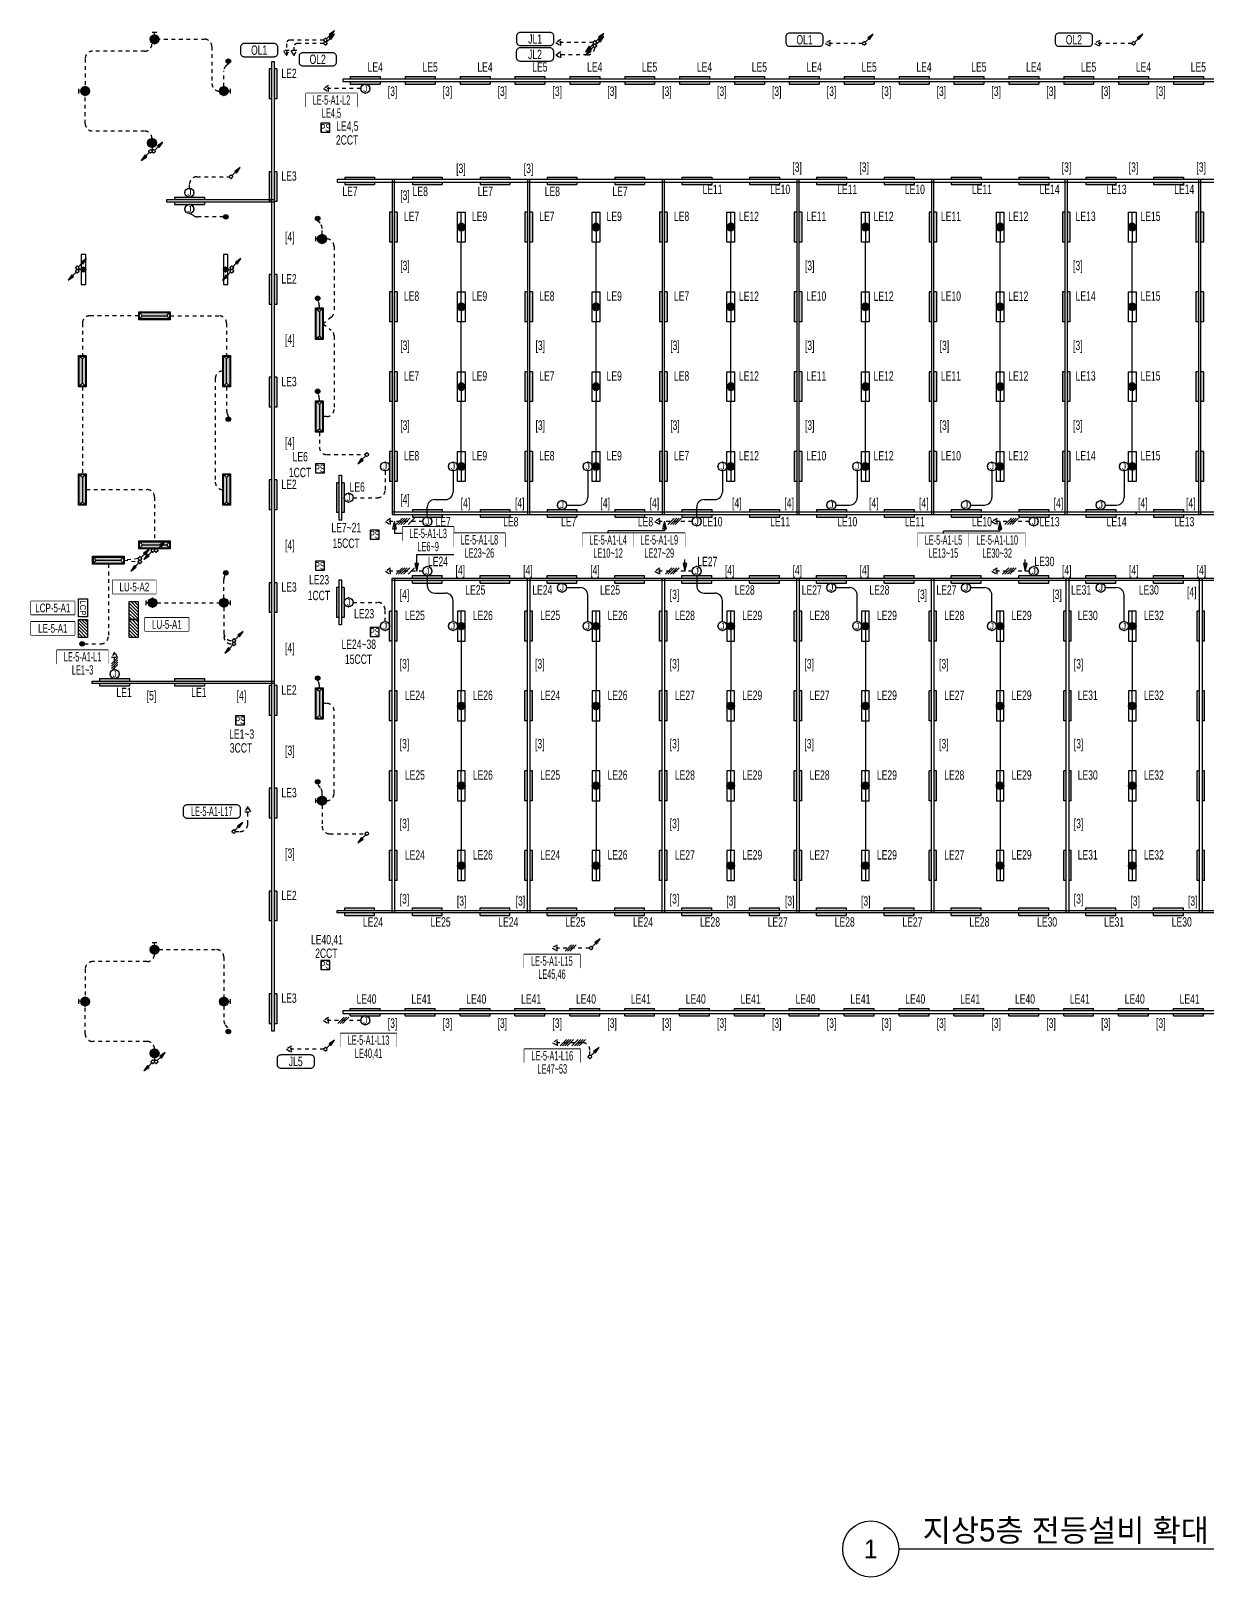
# Model space of a CAD drawing. Header units: millimetres. Extents: x 86947 to 500447, y -530175 to 1059536.
# Drawn here: x 265245 to 312358, y 539025 to 601013 of the extents above; entities that cross this region are included whole.
import ezdxf
from ezdxf.enums import TextEntityAlignment as Align

# ---------------------------------------------------------------- set-up
doc = ezdxf.new("R2010")
doc.units = ezdxf.units.MM
doc.header["$LTSCALE"] = 150
doc.set_wipeout_variables(frame=1)
doc.linetypes.add('D1', pattern=[3, 1, -1, 1])
for name, color, linetype in [('------01 Distribution Panel', 3, 'Continuous'), ('------01 Distribution Panel_UPS_Emgency', 232, 'Continuous'), ('------02 Etc Panel', 3, 'Continuous'), ('------03 Lighting Fixture', 3, 'Continuous'), ('------04 Lighting Switch', 2, 'Continuous'), ('------04 Number of Strands (가닥수)', 1, 'Continuous'), ('-----20 General Symbol', 3, 'Continuous'), ('-----21 Embeded Wire in Ceiling or Wall', 4, 'Continuous'), ('-----23 Concealed or Exposed Wire', 4, 'D1'), ('-----28 Race Way', 1, 'Continuous'), ('-----29 Indicator', 1, 'Continuous'), ('-----41 Drawing Title', 2, 'Continuous')]:
    doc.layers.add(name, color=color, linetype=linetype)
doc.styles.add('ELEC', font='Dotum.ttf')

# ---------------------------------------------------------------- blocks, each defined once
blk = doc.blocks.new('O01')
blk.add_hatch(color=256).paths.add_polyline_path([(-149, -218), (-218, -149), (-368, -368)])
blk.add_line((-46, -46), (-184, -184))
blk.add_lwpolyline([(-368, -368), (-149, -218), (-218, -149), (-368, -368)])
blk.add_circle((0, 0), 65)
for p in [(-65, 0), (-65, 0), (0, 65), (0, 65), (65, 0), (65, 0), (0, -65), (0, -65)]:
    blk.add_point(p)
blk = doc.blocks.new('O04')
blk.add_circle((0, 0), 150)
for p in [(-150, 0), (0, 150), (150, 0), (0, -150)]:
    blk.add_point(p)
at = {"style": 'ELEC'}
blk.add_text('J', height=214, dxfattribs=at).set_placement((0, 0), align=Align.MIDDLE)
blk = doc.blocks.new('O07')
blk.add_lwpolyline([(0, -100), (173, 0), (0, 100)], close=True)
blk = doc.blocks.new('*U45')
at = {"color": 0}
for p, q in [((-186, -106), (26, 106)), ((-106, -106), (106, 106)), ((-26, -106), (186, 106))]:
    blk.add_line(p, q, dxfattribs=at)
blk = doc.blocks.new('*U46')
at = {"color": 0}
for p, q in [((-426, -106), (-214, 106)), ((-346, -106), (-134, 106)), ((-266, -106), (-54, 106)), ((-186, -106), (26, 106)), ((-26, -106), (186, 106)), ((54, -106), (266, 106)), ((134, -106), (346, 106)), ((214, -106), (426, 106))]:
    blk.add_line(p, q, dxfattribs=at)
blk = doc.blocks.new('E17')
h = blk.add_hatch(color=256)
h.paths.add_polyline_path([(600, 100), (-600, 100), (-600, 0), (600, 0)])
h.paths.add_polyline_path([(600, -100), (-600, -100), (-600, -200), (600, -200)])
for p, q in [((-600, 100), (600, 100)), ((-600, 100), (-600, 0)), ((600, 100), (600, 0)), ((600, 100), (600, 0)), ((-600, -100), (-600, -200)), ((-600, -200), (600, -200)), ((600, -100), (600, -200))]:
    blk.add_line(p, q)
blk = doc.blocks.new('*U13')
h = blk.add_hatch(color=256)
edge = h.paths.add_edge_path()
edge.add_arc((0, -75), 75, 0, 360)
blk.add_circle((0, -75), 75)
blk = doc.blocks.new('*U16')
blk.add_lwpolyline([(150, 0), (-150, 0), (-150, -300), (150, -300)], close=True)
at = {"style": 'ELEC', "width": 0.6}
blk.add_text('PS', height=250, dxfattribs=at).set_placement((0, -150), align=Align.MIDDLE)
blk = doc.blocks.new('벽부 비상등')
h = blk.add_hatch(color=0)
h.dxf.hatch_style = 1
h.paths.add_polyline_path([(0, 488), (-128, 600), (-128, -600), (0, -488)])
h = blk.add_hatch(color=0)
h.dxf.hatch_style = 1
h.paths.add_polyline_path([(128, 600), (0, 488), (0, -488), (128, -600)])
at = {"color": 1}
for p, q in [((-128, 600), (0, 488)), ((0, 488), (128, 600)), ((0, -488), (0, 488)), ((-128, -600), (0, -488)), ((0, -488), (128, -600))]:
    blk.add_line(p, q, dxfattribs=at)
blk.add_lwpolyline([(158, -630), (158, 630), (-158, 630), (-158, -630)], close=True)
blk.add_lwpolyline([(128, -600), (128, 600), (-128, 600), (-128, -600)], close=True, dxfattribs=at)
blk = doc.blocks.new('D06')
for p, q in [((-75, 0), (0, 0)), ((0, -75), (0, 75))]:
    blk.add_line(p, q)
at = {"linetype": 'Continuous'}
blk.add_circle((-225, 0), 150, dxfattribs=at)
for p in [(-375, 0), (-225, 150), (-75, 0), (-225, -150)]:
    blk.add_point(p)
blk = doc.blocks.new('E06')
blk.add_hatch(color=256).paths.add_polyline_path([(-75, 0, 1), (-375, 0, 1)])
blk.add_blockref('D06', (0, 0))
blk = doc.blocks.new('*U48')
at = {"color": 0}
for p, q in [((-226, -106), (-14, 106)), ((-146, -106), (66, 106)), ((-66, -106), (146, 106)), ((14, -106), (226, 106))]:
    blk.add_line(p, q, dxfattribs=at)
blk = doc.blocks.new('D12')
at = {"linetype": 'Continuous'}
blk.add_lwpolyline([(600, -90), (600, 90), (-600, 90), (-600, -90)], close=True, dxfattribs=at)
blk.add_circle((0, 0), 90, dxfattribs=at)
for p in [(-90, 0), (0, 90), (90, 0), (0, -90)]:
    blk.add_point(p)
blk = doc.blocks.new('E13')
at = {"layer": '------03 Lighting Fixture'}
blk.add_hatch(color=256, dxfattribs=at).paths.add_polyline_path([(-90, 180, 1), (90, 180, 1)])
for p, q in [((90, 0), (-90, 0)), ((0, 90), (0, 0))]:
    blk.add_line(p, q, dxfattribs=at)
blk.add_blockref('D12', (0, 180), dxfattribs=at)
blk = doc.blocks.new('A02')
h = blk.add_hatch()
h.set_pattern_fill('ANSI31', color=256, scale=25, style=0)
h.set_pattern_definition([(45, (-2000, -19200), (-56.1266, 56.1266), [])])
h.paths.add_polyline_path([(-300, 300), (-300, 0), (300, 0), (300, 300)])
blk.add_lwpolyline([(300, 0), (-300, 0), (-300, 300), (300, 300)], close=True)
blk = doc.blocks.new('A07')
blk.add_lwpolyline([(-300, 0), (-300, 300), (300, 300), (300, 0)], close=True)
at = {"style": 'ELEC'}
blk.add_text('LCP', height=200, dxfattribs=at).set_placement((0, 150), align=Align.MIDDLE)
blk = doc.blocks.new('D14')
at = {"linetype": 'Continuous'}
for p, q in [((-150, 0), (-600, 0)), ((150, 0), (600, 0))]:
    blk.add_line(p, q, dxfattribs=at)
blk.add_lwpolyline([(600, 150), (-600, 150), (-600, -150), (600, -150)], close=True, dxfattribs=at)
blk.add_circle((0, 0), 150, dxfattribs=at)
for p in [(-150, 0), (0, 150), (150, 0), (0, -150)]:
    blk.add_point(p)
blk = doc.blocks.new('E14')
blk.add_hatch(color=256).paths.add_polyline_path([(-150, 0, 1), (150, 0, 1)])
blk.add_blockref('D14', (0, 0))
blk = doc.blocks.new('*U47')
at = {"color": 0}
for p, q in [((-306, -106), (-94, 106)), ((-226, -106), (-14, 106)), ((-146, -106), (66, 106)), ((-66, -106), (146, 106)), ((94, -106), (306, 106))]:
    blk.add_line(p, q, dxfattribs=at)

msp = doc.modelspace()

# ---------------------------------------------------------------- linework, layer by layer
at = {"layer": '------01 Distribution Panel', "color": 1, "elevation": 0}
for points in [[(276267, 597981), (278322, 597981), (278322, 598506), (276267, 598506)], [(280143, 580603), (282198, 580603), (282198, 581128), (280143, 581128)], [(287356, 580346), (289410, 580346), (289410, 580871), (287356, 580871)], [(300801, 580341), (302856, 580341), (302856, 580866), (300801, 580866)], [(268516, 578456), (270271, 578456), (270271, 578981), (268516, 578981)], [(269818, 576955), (271573, 576955), (271573, 577480), (269818, 577480)], [(266290, 575657), (268345, 575657), (268345, 576182), (266290, 576182)], [(285004, 563459), (287259, 563459), (287259, 563984), (285004, 563984)], [(277653, 560289), (279908, 560289), (279908, 560814), (277653, 560814)], [(285022, 559663), (287277, 559663), (287277, 560188), (285022, 560188)]]:
    msp.add_lwpolyline(points, close=True, dxfattribs=at)
at = {"layer": '------01 Distribution Panel', "color": 1}
msp.add_lwpolyline([(265245, 576797), (267000, 576797), (267000, 577322), (265245, 577322)], close=True, dxfattribs=at)
at = {"layer": '-----21 Embeded Wire in Ceiling or Wall'}
for p, q in [((282500, 590550), (282500, 592550)), ((287900, 590550), (287900, 592550)), ((293300, 590550), (293300, 592550)), ((298700, 590550), (298700, 592550)), ((304100, 590550), (304100, 592550)), ((309400, 590550), (309400, 592550)), ((282500, 587350), (282500, 589350)), ((287900, 587350), (287900, 589350)), ((293300, 587350), (293300, 589350)), ((298700, 587350), (298700, 589350)), ((304100, 587350), (304100, 589350)), ((309400, 587350), (309400, 589350)), ((282500, 584150), (282500, 586150)), ((287900, 584150), (287900, 586150)), ((293300, 584150), (293300, 586150)), ((298700, 584150), (298700, 586150)), ((304100, 584150), (304100, 586150)), ((309400, 584150), (309400, 586150)), ((282170, 583370), (282170, 582525)), ((287570, 583370), (287570, 582305)), ((292970, 583370), (292970, 582525)), ((298370, 583370), (298370, 582305)), ((303770, 583370), (303770, 582305)), ((309070, 583370), (309070, 582305)), ((281437, 582225), (281870, 582225)), ((292237, 582225), (292670, 582225)), ((281137, 581525), (281137, 581925)), ((286717, 582005), (287270, 582005)), ((291937, 581525), (291937, 581925)), ((297517, 582005), (298070, 582005)), ((302917, 582005), (303470, 582005)), ((308317, 582005), (308770, 582005)), ((281137, 579175), (281137, 578775)), ((291937, 579175), (291937, 578775)), ((281437, 578475), (281870, 578475)), ((286717, 578695), (287270, 578695)), ((287570, 577330), (287570, 578395)), ((292237, 578475), (292670, 578475)), ((297517, 578695), (298070, 578695)), ((298370, 577330), (298370, 578395)), ((302917, 578695), (303470, 578695)), ((303770, 577330), (303770, 578395)), ((308317, 578695), (308770, 578695)), ((309070, 577330), (309070, 578395)), ((282170, 577330), (282170, 578175)), ((292970, 577330), (292970, 578175)), ((282500, 576550), (282500, 574550)), ((287900, 576550), (287900, 574550)), ((293300, 576550), (293300, 574550)), ((298700, 576550), (298700, 574550)), ((304100, 576550), (304100, 574550)), ((309400, 576550), (309400, 574550)), ((282500, 573350), (282500, 571350)), ((287900, 573350), (287900, 571350)), ((293300, 573350), (293300, 571350)), ((298700, 573350), (298700, 571350)), ((304100, 573350), (304100, 571350)), ((309400, 573350), (309400, 571350)), ((282500, 570150), (282500, 568150)), ((287900, 570150), (287900, 568150)), ((293300, 570150), (293300, 568150)), ((298700, 570150), (298700, 568150)), ((304100, 570150), (304100, 568150)), ((309400, 570150), (309400, 568150))]:
    msp.add_line(p, q, dxfattribs=at)
for centre, start, end in [((281437, 581925), 90, 180), ((281870, 582525), 270, 0), ((287270, 582305), 270, 0), ((292237, 581925), 90, 180), ((292670, 582525), 270, 0), ((298070, 582305), 270, 0), ((303470, 582305), 270, 0), ((308770, 582305), 270, 0), ((281437, 578775), 180, 270), ((281870, 578175), 0, 90), ((287270, 578395), 0, 90), ((292237, 578775), 180, 270), ((292670, 578175), 0, 90), ((298070, 578395), 0, 90), ((303470, 578395), 0, 90), ((308770, 578395), 0, 90)]:
    msp.add_arc(centre, 300, start, end, dxfattribs=at)
at = {"layer": '-----23 Concealed or Exposed Wire'}
for p, q in [((275485, 600495), (275485, 600015)), ((276985, 600645), (275635, 600645)), ((275785, 600365), (275785, 600015)), ((276985, 600515), (275935, 600515)), ((287550, 600050), (286285, 600050)), ((298585, 600515), (297085, 600515)), ((309385, 600515), (307885, 600515)), ((276808, 584920), (276808, 584920)), ((276808, 584920), (276808, 584328)), ((277108, 584028), (278650, 584028)), ((279445, 583370), (279445, 582600)), ((278160, 582300), (279145, 582300)), ((291757, 581345), (290257, 581345)), ((305270, 581345), (303770, 581345)), ((269550, 579857), (268980, 579792)), ((268980, 579792), (269550, 579727)), ((280957, 579355), (279457, 579355)), ((291757, 579355), (290257, 579355)), ((305270, 579355), (303770, 579355)), ((278160, 578100), (279145, 578100)), ((279445, 577330), (279445, 577800)), ((276920, 569970), (276920, 569970)), ((276920, 569970), (276920, 569128)), ((277220, 568828), (278650, 568828))]:
    msp.add_line(p, q, dxfattribs=at)
at = {"layer": '-----23 Concealed or Exposed Wire', "elevation": 0}
for points in [[(270280, 600680), (272200, 600680, -0.414214), (272500, 600380), (272500, 598900, 0.414214), (272800, 598600)], [(270100, 600500, -0.414214), (269800, 600200), (267720, 600200, 0.414214), (267420, 599900), (267420, 598780)], [(272980, 598780), (272980, 599409, -0.203951), (273072, 599625), (273160, 599710)], [(270100, 596700, 0.414214), (269800, 597000), (267720, 597000, -0.414214), (267420, 597300), (267420, 598420)], [(271600, 594710), (271600, 594865, -0.414214), (271900, 595165), (273202, 595165)], [(272970, 593560), (271926, 593560, -0.118785), (271790, 593593), (271600, 593690)], [(276920, 592855), (276920, 593093, 0.195368), (276835, 593302), (276740, 593400)], [(277100, 592675, -0.414214), (277400, 592375), (277400, 589768, -0.227423), (277288, 589534), (276965, 589275), (277288, 589016, -0.227423), (277400, 588782), (277400, 585850, -0.414214), (277100, 585550), (276965, 585550)], [(276808, 589905), (276808, 590008, 0.146377), (276758, 590172), (276740, 590200)], [(269570, 589592), (267607, 589592, 0.414214), (267307, 589292), (267307, 588005)], [(270830, 589592), (272792, 589592, -0.414214), (273092, 589292), (273092, 588005)], [(272935, 587375, 0.414214), (272635, 587075), (272635, 582925, 0.414214), (272935, 582625)], [(273092, 586745), (273092, 585778, 0.087527), (273111, 585676), (273160, 585540)], [(276808, 586180), (276808, 586284, 0.156652), (276751, 586459), (276740, 586475)], [(267465, 582625), (269900, 582625, -0.414214), (270200, 582325), (270200, 580565)], [(272980, 578265), (272980, 579021, -0.087415), (272995, 579106), (273060, 579285)], [(272980, 577905), (272980, 576740, 0.414214), (273280, 576440), (273320, 576440)], [(272980, 577905), (272980, 576870, 0.414214), (273280, 576570), (273320, 576570)], [(276808, 574680), (276808, 574782, 0.144104), (276760, 574945), (276740, 574975)], [(277100, 570150, 0.414214), (277400, 570450), (277400, 573750, 0.414214), (277100, 574050), (276965, 574050)], [(276920, 570330), (276920, 570481, 0.167033), (276857, 570665), (276740, 570815)], [(273439, 568915), (273639, 568915, 0.414214), (273939, 569215), (273939, 569915)], [(270380, 564180), (272680, 564180, -0.414214), (272980, 563880), (272980, 562280)], [(270200, 564000, -0.414214), (269900, 563700), (267720, 563700, 0.414214), (267420, 563400), (267420, 562280)], [(270200, 560200, 0.414214), (269900, 560500), (267720, 560500, -0.414214), (267420, 560800), (267420, 561920)], [(272980, 561920), (272980, 561336, 0.158092), (273037, 561160), (273160, 560990)], [(287654, 559949), (287654, 560149, 0.414214), (287354, 560449), (286154, 560449)]]:
    msp.add_lwpolyline(points, format="xyb", dxfattribs=at)
for points in [[(287785, 600545), (286285, 600545)], [(278470, 598700), (276970, 598700)], [(267307, 586745), (267307, 583255)], [(270300, 578085), (272800, 578085)], [(268600, 575410), (268600, 576110)], [(287636, 564245), (286136, 564245)], [(278470, 561340), (276970, 561340)], [(276985, 560185), (275485, 560185)]]:
    msp.add_lwpolyline(points, dxfattribs=at)
at = {"layer": '-----23 Concealed or Exposed Wire'}
for centre, radius, start, end in [((275635, 600495), 150, 90, 180), ((275935, 600365), 150, 90, 180), ((287550, 600350), 300, 270, 0), ((277108, 584328), 300, 180, 270), ((279145, 582600), 300, 270, 0), ((279145, 577800), 300, 0, 90), ((277220, 569128), 300, 180, 270)]:
    msp.add_arc(centre, radius, start, end, dxfattribs=at)
at = {"layer": '-----28 Race Way', "elevation": 0}
for points in [[(274900, 599790), (275000, 599790), (275000, 560910), (274900, 560910)], [(277750, 598980), (341150, 598980), (341150, 599080), (277750, 599080)], [(277525, 594950), (341975, 594950), (341975, 595050), (277525, 595050)], [(279825, 581625), (279825, 595050), (279725, 595050), (279725, 581625)], [(285250, 581625), (285250, 595050), (285150, 595050), (285150, 581625)], [(290650, 581625), (290650, 595050), (290550, 595050), (290550, 581625)], [(296050, 581625), (296050, 595050), (295950, 595050), (295950, 581625)], [(301450, 581625), (301450, 595050), (301350, 595050), (301350, 581625)], [(306800, 581625), (306800, 595050), (306700, 595050), (306700, 581625)], [(312150, 581625), (312150, 595050), (312050, 595050), (312050, 581625)], [(270700, 594150), (270700, 594250), (275000, 594250), (275000, 594150)], [(277600, 583200), (277700, 583200), (277700, 581400), (277600, 581400)], [(279725, 581625), (309550, 581625), (309550, 581725), (279725, 581725)], [(309550, 581625), (339175, 581625), (339175, 581725), (309550, 581725)], [(277600, 579000), (277700, 579000), (277700, 577200), (277600, 577200)], [(279825, 579075), (279825, 565650), (279725, 565650), (279725, 579075)], [(279725, 579075), (339175, 579075), (339175, 578975), (279725, 578975)], [(285250, 579075), (285250, 565650), (285150, 565650), (285150, 579075)], [(290650, 579075), (290650, 565650), (290550, 565650), (290550, 579075)], [(296050, 579075), (296050, 565650), (295950, 565650), (295950, 579075)], [(301450, 579075), (301450, 565650), (301350, 565650), (301350, 579075)], [(306850, 579075), (306850, 565650), (306750, 565650), (306750, 579075)], [(312200, 579075), (312200, 565650), (312100, 565650), (312100, 579075)], [(267700, 574850), (267700, 574950), (275000, 574950), (275000, 574850)], [(277525, 565750), (341975, 565750), (341975, 565650), (277525, 565650)]]:
    msp.add_lwpolyline(points, close=True, dxfattribs=at)
at = {"layer": '-----28 Race Way'}
msp.add_lwpolyline([(277750, 561620), (341150, 561620), (341150, 561720), (277750, 561720)], close=True, dxfattribs=at)
at = {"layer": '-----29 Indicator', "color": 1}
for p, q in [((279822, 581345), (279747, 581045)), ((280787, 579655), (280637, 579655)), ((280637, 579655), (280712, 579355)), ((280712, 579355), (280787, 579655))]:
    msp.add_line(p, q, dxfattribs=at)
at = {"layer": '-----29 Indicator'}
msp.add_line((279822, 581345), (279822, 580866), dxfattribs=at)
at = {"layer": '-----41 Drawing Title', "color": 7}
msp.add_line((318861, 540150), (300039, 540150), dxfattribs=at)
msp.add_circle((298914, 540150), 1125, dxfattribs=at)
at = {"color": 1, "linetype": 'Continuous', "elevation": 0}
for points in [[(284710, 600576, 0.414214), (284860, 600426), (286060, 600426, 0.414214), (286210, 600576), (286210, 600801, 0.414214), (286060, 600951), (284860, 600951, 0.414214), (284710, 600801)], [(295510, 600546, 0.414214), (295660, 600396), (296860, 600396, 0.414214), (297010, 600546), (297010, 600771, 0.414214), (296860, 600921), (295660, 600921, 0.414214), (295510, 600771)], [(306310, 600546, 0.414214), (306460, 600396), (307660, 600396, 0.414214), (307810, 600546), (307810, 600771, 0.414214), (307660, 600921), (306460, 600921, 0.414214), (306310, 600771)], [(273646, 600130, 0.414214), (273796, 599980), (274996, 599980, 0.414214), (275146, 600130), (275146, 600355, 0.414214), (274996, 600505), (273796, 600505, 0.414214), (273646, 600355)], [(275993, 599764, 0.414214), (276143, 599614), (277343, 599614, 0.414214), (277493, 599764), (277493, 599989, 0.414214), (277343, 600139), (276143, 600139, 0.414214), (275993, 599989)], [(284705, 599956, 0.414214), (284855, 599806), (286055, 599806, 0.414214), (286205, 599956), (286205, 600181, 0.414214), (286055, 600331), (284855, 600331, 0.414214), (284705, 600181)], [(271345, 569605, 0.414214), (271495, 569455), (273495, 569455, 0.414214), (273645, 569605), (273645, 569830, 0.414214), (273495, 569980), (271495, 569980, 0.414214), (271345, 569830)], [(275112, 559581, 0.414214), (275262, 559431), (276462, 559431, 0.414214), (276612, 559581), (276612, 559806, 0.414214), (276462, 559956), (275262, 559956, 0.414214), (275112, 559806)]]:
    msp.add_lwpolyline(points, format="xyb", close=True, dxfattribs=at)

# ---------------------------------------------------------------- block references
at = {"layer": '------01 Distribution Panel', "xscale": 1.2, "yscale": 1.2, "zscale": 1.2, "rotation": 270}
msp.add_blockref('A02', (267150, 577060), dxfattribs=at)
at = {"layer": '------01 Distribution Panel_UPS_Emgency', "xscale": 1.2, "yscale": 1.2, "zscale": 1.2, "rotation": 270}
msp.add_blockref('A02', (269190, 577060), dxfattribs=at)
at = {"layer": '------02 Etc Panel', "xscale": 1.2, "yscale": 1.2, "zscale": 1.2, "rotation": 270}
msp.add_blockref('A07', (267150, 577880), dxfattribs=at)
at = {"layer": '------03 Lighting Fixture', "xscale": 1.2, "yscale": 1.2, "zscale": 1.2}
for p, rotation in [((270200, 600950), 90), ((267150, 598600), 180), ((270100, 596250), 270), ((276650, 592675), 180), ((269850, 578085), 180), ((276650, 570150), 180), ((270200, 564450), 89.99999999999999), ((267150, 562100), 180), ((270200, 559750), 270)]:
    msp.add_blockref('E06', p, dxfattribs=dict(at, rotation=rotation))
at = {"layer": '------03 Lighting Fixture', "color": 3, "rotation": 270}
for p in [(275000, 598890), (275000, 594770), (279825, 593150), (285250, 593150), (290650, 593150), (296050, 593150), (301450, 593150), (306800, 593150), (312150, 593150), (275000, 590650), (279825, 589950), (285250, 589950), (290650, 589950), (296050, 589950), (301450, 589950), (306800, 589950), (312150, 589950), (275000, 586530), (279825, 586750), (285250, 586750), (290650, 586750), (296050, 586750), (301450, 586750), (306800, 586750), (312150, 586750), (279825, 583550), (285250, 583550), (290650, 583550), (296050, 583550), (301450, 583550), (306800, 583550), (312150, 583550), (275000, 582410), (277700, 582300), (275000, 578290), (277700, 578100), (275000, 574170), (275000, 570050), (275000, 565930), (275000, 561810)]:
    msp.add_blockref('E17', p, dxfattribs=at)
at = {"layer": '------03 Lighting Fixture', "color": 3}
for p in [(278650, 599080), (280850, 599080), (283050, 599080), (285250, 599080), (287450, 599080), (289650, 599080), (291850, 599080), (294050, 599080), (296250, 599080), (298450, 599080), (300650, 599080), (302850, 599080), (305050, 599080), (307250, 599080), (309450, 599080), (311650, 599080), (278425, 595050), (281137, 595050), (283850, 595050), (286537, 595050), (289250, 595050), (291937, 595050), (294650, 595050), (297337, 595050), (300050, 595050), (302737, 595050), (305450, 595050), (308137, 595050), (310850, 595050), (271600, 594250), (281137, 581725), (283850, 581725), (286537, 581725), (289250, 581725), (291937, 581725), (294650, 581725), (297337, 581725), (300050, 581725), (302737, 581725), (305450, 581725), (308137, 581725), (310850, 581725), (268600, 574950), (271600, 574950)]:
    msp.add_blockref('E17', p, dxfattribs=at)
at = {"layer": '------03 Lighting Fixture', "xscale": 1.2, "yscale": 1.2, "zscale": 1.2}
for p in [(273250, 598600), (273250, 578085), (273250, 562100)]:
    msp.add_blockref('E06', p, dxfattribs=at)
at = {"layer": '------03 Lighting Fixture', "xscale": -1}
for name, p, rotation in [('E14', (282500, 593150), 270), ('E14', (287900, 593150), 270), ('E14', (293300, 593150), 270), ('E14', (298700, 593150), 270), ('E14', (304100, 593150), 270), ('E14', (309400, 593150), 270), ('E14', (282500, 589950), 270), ('E14', (287900, 589950), 270), ('E14', (293300, 589950), 270), ('E14', (298700, 589950), 270), ('E14', (304100, 589950), 270), ('E14', (309400, 589950), 270), ('벽부 비상등', (270200, 589592), 270), ('벽부 비상등', (276808, 589275), 180), ('E14', (282500, 586750), 270), ('E14', (287900, 586750), 270), ('E14', (293300, 586750), 270), ('E14', (298700, 586750), 270), ('E14', (304100, 586750), 270), ('E14', (309400, 586750), 270), ('벽부 비상등', (276808, 585550), 180), ('E14', (282500, 583550), 270), ('E14', (287900, 583550), 270), ('E14', (293300, 583550), 270), ('E14', (298700, 583550), 270), ('E14', (304100, 583550), 270), ('E14', (309400, 583550), 270), ('벽부 비상등', (267307, 582625), 180), ('벽부 비상등', (273092, 582625), 180), ('벽부 비상등', (270200, 580407), 270), ('벽부 비상등', (268350, 579792), 270), ('벽부 비상등', (276808, 574050), 180)]:
    msp.add_blockref(name, p, dxfattribs=dict(at, rotation=rotation))
at = {"layer": '------03 Lighting Fixture'}
for name, p, rotation in [('E13', (267170, 591450), 270), ('E13', (273230, 591450), 89.99999999999999), ('E14', (282500, 577150), 270), ('E14', (287900, 577150), 270), ('E14', (293300, 577150), 270), ('E14', (298700, 577150), 270), ('E14', (304100, 577150), 270), ('E14', (309400, 577150), 270), ('E14', (282500, 573950), 270), ('E14', (287900, 573950), 270), ('E14', (293300, 573950), 270), ('E14', (298700, 573950), 270), ('E14', (304100, 573950), 270), ('E14', (309400, 573950), 270), ('E14', (282500, 570750), 270), ('E14', (287900, 570750), 270), ('E14', (293300, 570750), 270), ('E14', (298700, 570750), 270), ('E14', (304100, 570750), 270), ('E14', (309400, 570750), 270), ('E14', (282500, 567550), 270), ('E14', (287900, 567550), 270), ('E14', (293300, 567550), 270), ('E14', (298700, 567550), 270), ('E14', (304100, 567550), 270), ('E14', (309400, 567550), 270)]:
    msp.add_blockref(name, p, dxfattribs=dict(at, rotation=rotation))
at = {"layer": '------03 Lighting Fixture', "xscale": -1}
for p in [(267307, 587375), (273092, 587375)]:
    msp.add_blockref('벽부 비상등', p, dxfattribs=at)
at = {"layer": '------03 Lighting Fixture', "color": 3, "xscale": -1}
for p, rotation in [((281137, 578975), 180), ((283850, 578975), 180), ((286537, 578975), 180), ((289250, 578975), 180), ((291937, 578975), 180), ((294650, 578975), 180), ((297337, 578975), 180), ((300050, 578975), 180), ((302737, 578975), 180), ((305450, 578975), 180), ((308137, 578975), 180), ((310850, 578975), 180), ((279825, 577150), 270), ((285250, 577150), 270), ((290650, 577150), 270), ((296050, 577150), 270), ((301450, 577150), 270), ((306850, 577150), 270), ((312200, 577150), 270), ((279825, 573950), 270), ((285250, 573950), 270), ((290650, 573950), 270), ((296050, 573950), 270), ((301450, 573950), 270), ((306850, 573950), 270), ((312200, 573950), 270), ((279825, 570750), 270), ((285250, 570750), 270), ((290650, 570750), 270), ((296050, 570750), 270), ((301450, 570750), 270), ((306850, 570750), 270), ((312200, 570750), 270), ((279825, 567550), 270), ((285250, 567550), 270), ((290650, 567550), 270), ((296050, 567550), 270), ((301450, 567550), 270), ((306850, 567550), 270), ((312200, 567550), 270), ((278425, 565650), 180), ((281137, 565650), 180), ((283850, 565650), 180), ((286537, 565650), 180), ((289250, 565650), 180), ((291937, 565650), 180), ((294650, 565650), 180), ((297337, 565650), 180), ((300050, 565650), 180), ((302737, 565650), 180), ((305450, 565650), 180), ((308137, 565650), 180), ((310850, 565650), 180), ((278650, 561620), 180), ((280850, 561620), 180), ((283050, 561620), 180), ((285250, 561620), 180), ((287450, 561620), 180), ((289650, 561620), 180), ((291850, 561620), 180), ((294050, 561620), 180), ((296250, 561620), 180), ((298450, 561620), 180), ((300650, 561620), 180), ((302850, 561620), 180), ((305050, 561620), 180), ((307250, 561620), 180), ((309450, 561620), 180), ((311650, 561620), 180)]:
    msp.add_blockref('E17', p, dxfattribs=dict(at, rotation=rotation))
at = {"layer": '------04 Lighting Switch', "xscale": 1.2, "yscale": 1.2, "zscale": 1.2}
for p, rotation in [((273250, 599800), 270), ((273150, 593560), 270), ((276650, 593490), 89.99999999999999), ((276650, 590290), 89.99999999999999), ((276650, 586565), 89.99999999999999), ((273250, 585450), 270), ((273150, 579285), 270), ((267300, 576350), 180), ((276650, 575065), 89.99999999999999), ((276650, 570905), 89.99999999999999), ((273250, 560900), 270)]:
    msp.add_blockref('*U13', p, dxfattribs=dict(at, rotation=rotation))
for p in [(277050, 597310), (276830, 583650), (279030, 581000), (276830, 579750), (279030, 577100), (273630, 573555), (277050, 563750)]:
    msp.add_blockref('*U16', p, dxfattribs=at)
at = {"layer": '------04 Number of Strands (가닥수)', "xscale": 1.2, "yscale": 1.2, "zscale": 1.2}
for name, p in [('*U48', (291055, 581345)), ('*U48', (304568, 581345)), ('*U47', (280255, 579355)), ('*U48', (290959, 579355)), ('*U48', (304472, 579355)), ('*U45', (277768, 561340))]:
    msp.add_blockref(name, p, dxfattribs=at)
at = {"layer": '-----20 General Symbol', "rotation": 180}
for p in [(277050, 600645), (277050, 600515), (287850, 600545), (287850, 600415), (298650, 600515), (309450, 600515), (270165, 596185), (273267, 595165), (267105, 591515), (273295, 591515), (269615, 579857), (270265, 580185), (273385, 576570), (273374, 568915), (287701, 564245), (270265, 559685), (287654, 559884)]:
    msp.add_blockref('O01', p, dxfattribs=at)
at = {"layer": '-----20 General Symbol'}
for p in [(287850, 600545), (287850, 600415), (270035, 596185), (267105, 591385), (273295, 591385), (278715, 584028), (270135, 580185), (269615, 579727), (269615, 579727), (273385, 576440), (278715, 568828), (270135, 559685)]:
    msp.add_blockref('O01', p, dxfattribs=at)
at = {"layer": '-----20 General Symbol', "xscale": 1.2, "yscale": 1.2, "zscale": 1.2}
for p in [(278650, 598700), (271600, 594530), (271600, 593870), (279445, 583550), (282170, 583550), (287570, 583550), (292970, 583550), (298370, 583550), (303770, 583550), (309070, 583550), (277980, 582300), (286537, 582005), (297337, 582005), (302737, 582005), (308137, 582005), (281137, 581345), (291937, 581345), (305450, 581345), (281137, 579355), (291937, 579355), (305450, 579355), (286537, 578695), (297337, 578695), (302737, 578695), (308137, 578695), (277980, 578100), (279445, 577150), (282170, 577150), (287570, 577150), (292970, 577150), (298370, 577150), (303770, 577150), (309070, 577150), (268600, 575230), (278650, 561340)]:
    msp.add_blockref('O04', p, dxfattribs=at)
at = {"layer": '-----23 Concealed or Exposed Wire', "xscale": 1.199999999953434, "yscale": 1.199999999953434, "zscale": 1.199999999953434}
for p, rotation in [((286493, 600545), 180), ((275485, 600223), 270), ((275785, 600223), 270), ((286493, 600050), 180), ((297293, 600515), 180), ((308093, 600515), 180), ((277178, 598700), 180), ((279665, 581345), 180), ((290465, 581345), 180), ((303978, 581345), 180), ((279665, 579355), 180), ((290465, 579355), 180), ((303978, 579355), 180), ((268600, 575902), 90), ((273939, 569707), 89.99999999999999), ((286344, 564245), 180), ((277178, 561340), 180), ((286362, 560449), 180), ((275693, 560185), 180)]:
    msp.add_blockref('O07', p, dxfattribs=dict(at, rotation=rotation))

# ---------------------------------------------------------------- texts
at = {"layer": '------04 Lighting Switch', "style": 'ELEC', "width": 0.7}
for s, p in [('LE2', (275594, 599316)), ('LE4', (279049, 599563)), ('LE5', (281249, 599563)), ('LE4', (283449, 599563)), ('LE5', (285649, 599563)), ('LE4', (287849, 599563)), ('LE5', (290049, 599563)), ('LE4', (292249, 599563)), ('LE5', (294449, 599563)), ('LE4', (296649, 599563)), ('LE5', (298849, 599563)), ('LE4', (301049, 599563)), ('LE5', (303249, 599563)), ('LE4', (305449, 599563)), ('LE5', (307649, 599563)), ('LE4', (309849, 599563)), ('LE5', (312049, 599563)), ('2CCT', (277922, 596643)), ('LE3', (275594, 595196)), ('LE7', (278037, 594578)), ('LE8', (280855, 594578)), ('LE7', (283462, 594578)), ('LE8', (286149, 594578)), ('LE7', (288862, 594578)), ('LE11', (292571, 594663)), ('LE10', (295284, 594663)), ('LE11', (297971, 594663)), ('LE10', (300684, 594663)), ('LE11', (303371, 594663)), ('LE14', (306084, 594663)), ('LE13', (308771, 594663)), ('LE14', (311484, 594663)), ('LE7', (280505, 593581)), ('LE9', (283230, 593581)), ('LE7', (285930, 593581)), ('LE9', (288630, 593581)), ('LE8', (291330, 593581)), ('LE12', (294030, 593581)), ('LE11', (296730, 593581)), ('LE12', (299430, 593581)), ('LE11', (302130, 593581)), ('LE12', (304830, 593581)), ('LE13', (307530, 593581)), ('LE15', (310130, 593581)), ('LE2', (275594, 591076)), ('LE8', (280505, 590381)), ('LE9', (283230, 590381)), ('LE8', (285930, 590381)), ('LE9', (288630, 590381)), ('LE7', (291330, 590381)), ('LE12', (294030, 590381)), ('LE10', (296730, 590381)), ('LE12', (299430, 590381)), ('LE10', (302130, 590381)), ('LE12', (304830, 590381)), ('LE14', (307530, 590381)), ('LE15', (310130, 590381)), ('LE3', (275594, 586956)), ('LE7', (280505, 587181)), ('LE9', (283230, 587181)), ('LE7', (285930, 587181)), ('LE9', (288630, 587181)), ('LE8', (291330, 587181)), ('LE12', (294030, 587181)), ('LE11', (296730, 587181)), ('LE12', (299430, 587181)), ('LE11', (302130, 587181)), ('LE12', (304830, 587181)), ('LE13', (307530, 587181)), ('LE15', (310130, 587181)), ('LE6', (276043, 583941)), ('LE8', (280505, 583981)), ('LE9', (283230, 583981)), ('LE8', (285930, 583981)), ('LE9', (288630, 583981)), ('LE7', (291330, 583981)), ('LE12', (294030, 583981)), ('LE10', (296730, 583981)), ('LE12', (299430, 583981)), ('LE10', (302130, 583981)), ('LE12', (304830, 583981)), ('LE14', (307530, 583981)), ('LE15', (310130, 583981)), ('1CCT', (276035, 583310)), ('LE2', (275594, 582836)), ('LE6', (278327, 582731)), ('LE10', (292571, 581338)), ('LE11', (295284, 581338)), ('LE10', (297971, 581338)), ('LE13', (306084, 581338)), ('LE14', (308771, 581338)), ('LE13', (311484, 581338)), ('LE7~21', (277889, 581105)), ('15CCT', (277881, 580474)), ('LE27', (292364, 579744)), ('LE30', (305877, 579744)), ('LE23', (276798, 579010)), ('LE3', (275594, 578716)), ('1CCT', (276790, 578379)), ('LE25', (283062, 578603)), ('LE24', (285749, 578603)), ('LE25', (288462, 578603)), ('LE28', (293862, 578603)), ('LE27', (296549, 578603)), ('LE28', (299262, 578603)), ('LE27', (301949, 578603)), ('LE31', (307349, 578603)), ('LE30', (310062, 578603)), ('LE23', (278603, 577647)), ('LE25', (280638, 577581)), ('LE26', (283363, 577581)), ('LE25', (286063, 577581)), ('LE26', (288763, 577581)), ('LE28', (291463, 577581)), ('LE29', (294163, 577581)), ('LE28', (296863, 577581)), ('LE29', (299563, 577581)), ('LE28', (302263, 577581)), ('LE29', (304963, 577581)), ('LE30', (307613, 577581)), ('LE32', (310263, 577581)), ('LE24~38', (278388, 576423)), ('15CCT', (278380, 575825)), ('LE1', (268980, 574490)), ('LE1', (271980, 574490)), ('LE2', (275594, 574596)), ('LE24', (280638, 574381)), ('LE26', (283363, 574381)), ('LE24', (286063, 574381)), ('LE26', (288763, 574381)), ('LE27', (291463, 574381)), ('LE29', (294163, 574381)), ('LE27', (296863, 574381)), ('LE29', (299563, 574381)), ('LE27', (302263, 574381)), ('LE29', (304963, 574381)), ('LE31', (307613, 574381)), ('LE32', (310263, 574381)), ('LE1~3', (273694, 572825)), ('3CCT', (273669, 572269)), ('LE25', (280638, 571181)), ('LE26', (283363, 571181)), ('LE25', (286063, 571181)), ('LE26', (288763, 571181)), ('LE28', (291463, 571181)), ('LE29', (294163, 571181)), ('LE28', (296863, 571181)), ('LE29', (299563, 571181)), ('LE28', (302263, 571181)), ('LE29', (304963, 571181)), ('LE30', (307613, 571181)), ('LE32', (310263, 571181)), ('LE3', (275594, 570476)), ('LE24', (280638, 567981)), ('LE26', (283363, 567981)), ('LE24', (286063, 567981)), ('LE26', (288763, 567981)), ('LE27', (291463, 567981)), ('LE29', (294163, 567981)), ('LE27', (296863, 567981)), ('LE29', (299563, 567981)), ('LE27', (302263, 567981)), ('LE29', (304963, 567981)), ('LE31', (307613, 567981)), ('LE32', (310263, 567981)), ('LE2', (275594, 566356)), ('LE24', (278959, 565293)), ('LE25', (281671, 565293)), ('LE24', (284384, 565293)), ('LE25', (287071, 565293)), ('LE24', (289784, 565293)), ('LE28', (292471, 565293)), ('LE27', (295184, 565293)), ('LE28', (297871, 565293)), ('LE27', (300584, 565293)), ('LE28', (303271, 565293)), ('LE30', (305984, 565293)), ('LE31', (308671, 565293)), ('LE30', (311384, 565293)), ('LE40,41', (277114, 564549)), ('2CCT', (277089, 564036)), ('LE3', (275594, 562236)), ('LE40', (278699, 562203)), ('LE41', (280899, 562203)), ('LE40', (283099, 562203)), ('LE41', (285299, 562203)), ('LE40', (287499, 562203)), ('LE41', (289699, 562203)), ('LE40', (291899, 562203)), ('LE41', (294099, 562203)), ('LE40', (296299, 562203)), ('LE41', (298499, 562203)), ('LE40', (300699, 562203)), ('LE41', (302899, 562203)), ('LE40', (305099, 562203)), ('LE41', (307299, 562203)), ('LE40', (309499, 562203)), ('LE41', (311699, 562203))]:
    msp.add_text(s, height=375, dxfattribs=at).set_placement(p, align=Align.MIDDLE)
at = {"layer": '-----28 Race Way', "style": 'ELEC', "width": 0.7}
for s, p in [('[3]', (279744, 598546)), ('[3]', (281944, 598546)), ('[3]', (284144, 598546)), ('[3]', (286344, 598546)), ('[3]', (288544, 598546)), ('[3]', (290744, 598546)), ('[3]', (292944, 598546)), ('[3]', (295144, 598546)), ('[3]', (297344, 598546)), ('[3]', (299544, 598546)), ('[3]', (301744, 598546)), ('[3]', (303944, 598546)), ('[3]', (306144, 598546)), ('[3]', (308344, 598546)), ('[3]', (310544, 598546)), ('[3]', (282485, 595453)), ('[3]', (285197, 595453)), ('[3]', (295961, 595507)), ('[3]', (298649, 595507)), ('[3]', (306761, 595507)), ('[3]', (309449, 595507)), ('[3]', (312161, 595507)), ('[3]', (280242, 594377)), ('[4]', (275626, 592717)), ('[3]', (280242, 591560)), ('[3]', (296467, 591560)), ('[3]', (307217, 591560)), ('[4]', (275626, 588597)), ('[3]', (280242, 588360)), ('[3]', (285667, 588360)), ('[3]', (291067, 588360)), ('[3]', (296467, 588360)), ('[3]', (301867, 588360)), ('[3]', (307217, 588360)), ('[3]', (280242, 585160)), ('[3]', (285667, 585160)), ('[3]', (291067, 585160)), ('[3]', (296467, 585160)), ('[3]', (301867, 585160)), ('[3]', (307217, 585160)), ('[4]', (275626, 584477)), ('[4]', (280242, 582189)), ('[4]', (282668, 582041)), ('[4]', (284841, 582041)), ('[4]', (288269, 582041)), ('[4]', (290241, 582041)), ('[4]', (293548, 582041)), ('[4]', (295641, 582041)), ('[4]', (299039, 582041)), ('[4]', (301041, 582041)), ('[4]', (306441, 582041)), ('[4]', (309823, 582041)), ('[4]', (311748, 582041)), ('[4]', (275626, 580357)), ('[4]', (285171, 579352)), ('[4]', (293259, 579352)), ('[4]', (295971, 579352)), ('[4]', (298659, 579352)), ('[4]', (306771, 579352)), ('[4]', (309459, 579352)), ('[4]', (312171, 579352)), ('[4]', (280221, 578376)), ('[3]', (291046, 578376)), ('[3]', (300983, 578376)), ('[3]', (306383, 578376)), ('[4]', (311783, 578476)), ('[4]', (275626, 576237)), ('[3]', (280221, 575589)), ('[3]', (285646, 575589)), ('[3]', (291046, 575589)), ('[3]', (296446, 575589)), ('[3]', (301846, 575589)), ('[3]', (307246, 575589)), ('[5]', (270079, 574321)), ('[4]', (273685, 574321)), ('[3]', (275626, 572117)), ('[3]', (280221, 572389)), ('[3]', (285646, 572389)), ('[3]', (291046, 572389)), ('[3]', (296446, 572389)), ('[3]', (301846, 572389)), ('[3]', (307246, 572389)), ('[3]', (280221, 569189)), ('[3]', (291046, 569189)), ('[3]', (307246, 569189)), ('[3]', (275626, 567997)), ('[3]', (280221, 566167)), ('[3]', (282513, 566084)), ('[3]', (284867, 566084)), ('[3]', (291046, 566167)), ('[3]', (293313, 566084)), ('[3]', (295667, 566084)), ('[3]', (298713, 566084)), ('[3]', (307246, 566167)), ('[3]', (309513, 566084)), ('[3]', (311826, 566084)), ('[3]', (281944, 561186)), ('[3]', (284144, 561186)), ('[3]', (286344, 561186)), ('[3]', (288544, 561186)), ('[3]', (290744, 561186)), ('[3]', (292944, 561186)), ('[3]', (295144, 561186)), ('[3]', (297344, 561186)), ('[3]', (299544, 561186)), ('[3]', (301744, 561186)), ('[3]', (303944, 561186)), ('[3]', (306144, 561186)), ('[3]', (308344, 561186)), ('[3]', (310544, 561186))]:
    msp.add_text(s, height=375, dxfattribs=at).set_placement(p, align=Align.MIDDLE)
at = {"layer": '-----41 Drawing Title', "color": 2, "style": 'ELEC'}
msp.add_text('지상5층 전등설비 확대 평면도', height=900, dxfattribs=at).set_placement((300998, 540450))
at = {"layer": '-----41 Drawing Title', "color": 7, "style": 'ELEC'}
msp.add_text('1', height=750, dxfattribs=at).set_placement((298914, 540150), align=Align.MIDDLE)
at = {"linetype": 'Continuous', "style": 'ELEC'}
for s, width, p in [('JL1', 0.7, (285460, 600689)), ('OL1', 0.7, (296260, 600659)), ('OL2', 0.7, (307060, 600659)), ('OL1', 0.7, (274396, 600242)), ('OL2', 0.7, (276743, 599876)), ('JL2', 0.7, (285455, 600069)), ('LE-5-A1-L17', 0.6, (272495, 569718)), ('JL5', 0.7, (275862, 559694))]:
    msp.add_text(s, height=375, dxfattribs=dict(at, width=width)).set_placement(p, align=Align.MIDDLE)

# ---------------------------------------------------------------- next in the draw order: wipeouts: each hides what was drawn before it
at = {"color": 1}
for points in [[(276267, 597981), (278322, 597981), (278322, 598506), (276267, 598506)], [(280143, 580603), (282198, 580603), (282198, 581128), (280143, 581128)], [(287356, 580346), (289410, 580346), (289410, 580871), (287356, 580871)], [(300801, 580341), (302856, 580341), (302856, 580866), (300801, 580866)], [(268516, 578456), (270271, 578456), (270271, 578981), (268516, 578981)], [(265245, 576797), (267000, 576797), (267000, 577322), (265245, 577322)], [(269818, 576955), (271573, 576955), (271573, 577480), (269818, 577480)], [(266290, 575657), (268345, 575657), (268345, 576182), (266290, 576182)], [(285004, 563459), (287259, 563459), (287259, 563984), (285004, 563984)], [(277653, 560289), (279908, 560289), (279908, 560814), (277653, 560814)], [(285022, 559663), (287277, 559663), (287277, 560188), (285022, 560188)]]:
    msp.add_wipeout(points, dxfattribs=at)

# ---------------------------------------------------------------- next in the draw order: linework, layer by layer
at = {"layer": '------01 Distribution Panel', "color": 1}
msp.add_lwpolyline([(265245, 577617), (267000, 577617), (267000, 578142), (265245, 578142)], close=True, dxfattribs=at)
at = {"layer": '-----23 Concealed or Exposed Wire'}
for p, q in [((280957, 581345), (279457, 581345)), ((268350, 579635), (268350, 576740)), ((267390, 576440), (268050, 576440))]:
    msp.add_line(p, q, dxfattribs=at)
msp.add_arc((268050, 576740), 300, 270, 0, dxfattribs=at)
at = {"layer": '-----29 Indicator', "color": 1}
for p, q in [((279747, 581045), (279897, 581045)), ((279897, 581045), (279822, 581345))]:
    msp.add_line(p, q, dxfattribs=at)
at = {"layer": '-----29 Indicator'}
for p, q in [((288383, 580871), (288383, 580966)), ((301829, 580866), (301829, 580961))]:
    msp.add_line(p, q, dxfattribs=at)

# ---------------------------------------------------------------- next in the draw order: block references
at = {"layer": '------01 Distribution Panel_UPS_Emgency', "xscale": 1.2, "yscale": 1.2, "zscale": 1.2, "rotation": 270}
msp.add_blockref('A02', (269190, 577780), dxfattribs=at)
at = {"layer": '------04 Number of Strands (가닥수)', "xscale": 1.2, "yscale": 1.2, "zscale": 1.2}
for name, p in [('*U47', (280255, 581345)), ('*U45', (286886, 564245)), ('*U46', (286968, 560449))]:
    msp.add_blockref(name, p, dxfattribs=at)

# ---------------------------------------------------------------- next in the draw order: texts
at = {"layer": '------01 Distribution Panel', "style": 'ELEC', "width": 0.7}
msp.add_text('LE-5-A1', height=350, dxfattribs=at).set_placement((266123, 577060), align=Align.MIDDLE_CENTER)
at = {"layer": '------01 Distribution Panel_UPS_Emgency', "style": 'ELEC', "width": 0.7}
for s, p in [('LU-5-A2', (269393, 578718)), ('LU-5-A1', (270695, 577217))]:
    msp.add_text(s, height=350, dxfattribs=at).set_placement(p, align=Align.MIDDLE_CENTER)
at = {"layer": '------04 Lighting Switch', "style": 'ELEC', "width": 0.7}
for s, p in [('LE7', (286805, 581338)), ('LE11', (300684, 581338))]:
    msp.add_text(s, height=375, dxfattribs=at).set_placement(p, align=Align.MIDDLE)
at = {"layer": '-----28 Race Way', "style": 'ELEC', "width": 0.7}
msp.add_text('[3]', height=375, dxfattribs=at).set_placement((279744, 561186), align=Align.MIDDLE)

# ---------------------------------------------------------------- next in the draw order: wipeouts: each hides what was drawn before it
at = {"color": 1}
for points in [[(276267, 597456), (278322, 597456), (278322, 597981), (276267, 597981)], [(280143, 580078), (282198, 580078), (282198, 580603), (280143, 580603)], [(287356, 579821), (289410, 579821), (289410, 580346), (287356, 580346)], [(300801, 579816), (302856, 579816), (302856, 580341), (300801, 580341)], [(266290, 575132), (268345, 575132), (268345, 575657), (266290, 575657)], [(285004, 562934), (287259, 562934), (287259, 563459), (285004, 563459)], [(277653, 559764), (279908, 559764), (279908, 560289), (277653, 560289)], [(285022, 559138), (287277, 559138), (287277, 559663), (285022, 559663)]]:
    msp.add_wipeout(points, dxfattribs=at)

# ---------------------------------------------------------------- next in the draw order: linework, layer by layer
at = {"layer": '------01 Distribution Panel', "color": 1, "elevation": 0}
for points in [[(282198, 580348), (284253, 580348), (284253, 580873), (282198, 580873)], [(289410, 580346), (291465, 580346), (291465, 580871), (289410, 580871)], [(302856, 580341), (305111, 580341), (305111, 580866), (302856, 580866)]]:
    msp.add_lwpolyline(points, close=True, dxfattribs=at)
at = {"layer": '-----29 Indicator'}
msp.add_line((280143, 580866), (279822, 580866), dxfattribs=at)
at = {"layer": '-----29 Indicator', "color": 1}
msp.add_line((280712, 579355), (280712, 580026), dxfattribs=at)

# ---------------------------------------------------------------- next in the draw order: block references
at = {"layer": '------04 Number of Strands (가닥수)', "xscale": -1.2, "yscale": 1.2, "zscale": 1.2, "rotation": 90}
msp.add_blockref('*U48', (268600, 575623), dxfattribs=at)
at = {"layer": '-----20 General Symbol', "rotation": 180}
msp.add_blockref('O01', (277050, 560185), dxfattribs=at)

# ---------------------------------------------------------------- next in the draw order: texts
at = {"layer": '------04 Lighting Switch', "style": 'ELEC', "width": 0.7}
msp.add_text('LE4,5', height=375, dxfattribs=at).set_placement((277930, 597161), align=Align.MIDDLE)
at = {"layer": '-----28 Race Way', "style": 'ELEC', "width": 0.7}
msp.add_text('[4]', height=375, dxfattribs=at).set_placement((287859, 579352), align=Align.MIDDLE)
at = {"style": 'ELEC', "width": 0.6}
for s, p in [('LE-5-A1-L2', (277294, 598244)), ('LE4,5', (277294, 597719)), ('LE6~9', (281171, 580341)), ('LE10~12', (288383, 580083)), ('LE13~15', (301829, 580079)), ('LE-5-A1-L1', (267317, 575920)), ('LE1~3', (267317, 575395)), ('LE-5-A1-L15', (286132, 563722)), ('LE45,46', (286132, 563197)), ('LE-5-A1-L13', (278781, 560552)), ('LE40,41', (278781, 560027)), ('LE-5-A1-L16', (286149, 559925)), ('LE47~53', (286149, 559400))]:
    msp.add_text(s, height=375, dxfattribs=at).set_placement(p, align=Align.MIDDLE_CENTER)

# ---------------------------------------------------------------- next in the draw order: wipeouts: each hides what was drawn before it
at = {"color": 1}
msp.add_wipeout([(265245, 577617), (267000, 577617), (267000, 578142), (265245, 578142)], dxfattribs=at)

# ---------------------------------------------------------------- next in the draw order: texts
at = {"layer": '------01 Distribution Panel', "style": 'ELEC', "width": 0.7}
msp.add_text('LCP-5-A1', height=350, dxfattribs=at).set_placement((266123, 577880), align=Align.MIDDLE_CENTER)

# ---------------------------------------------------------------- next in the draw order: wipeouts: each hides what was drawn before it
at = {"color": 1}
for points in [[(282198, 580348), (284253, 580348), (284253, 580873), (282198, 580873)], [(289410, 580346), (291465, 580346), (291465, 580871), (289410, 580871)], [(302856, 580341), (305111, 580341), (305111, 580866), (302856, 580866)]]:
    msp.add_wipeout(points, dxfattribs=at)

# ---------------------------------------------------------------- next in the draw order: linework, layer by layer
at = {"layer": '-----29 Indicator'}
for p, q in [((290647, 580966), (288383, 580966)), ((290647, 581345), (290647, 580966)), ((304093, 580961), (301829, 580961)), ((304093, 581341), (304093, 580961))]:
    msp.add_line(p, q, dxfattribs=at)
at = {"layer": '-----29 Indicator', "color": 1}
for p, q in [((290647, 581345), (290572, 581045)), ((290572, 581045), (290722, 581045)), ((290722, 581045), (290647, 581345)), ((304093, 581341), (304018, 581041)), ((304018, 581041), (304168, 581041)), ((304168, 581041), (304093, 581341))]:
    msp.add_line(p, q, dxfattribs=at)

# ---------------------------------------------------------------- next in the draw order: texts
at = {"layer": '------04 Lighting Switch', "style": 'ELEC', "width": 0.7}
for s, p in [('LE7', (281771, 581338)), ('LE8', (284484, 581338)), ('LE8', (289884, 581338)), ('LE10', (303371, 581338))]:
    msp.add_text(s, height=375, dxfattribs=at).set_placement(p, align=Align.MIDDLE)
at = {"style": 'ELEC', "width": 0.6}
msp.add_text('LE-5-A1-L3', height=375, dxfattribs=at).set_placement((281171, 580866), align=Align.MIDDLE_CENTER)

# ---------------------------------------------------------------- next in the draw order: wipeouts: each hides what was drawn before it
at = {"color": 1}
for points in [[(282198, 579823), (284253, 579823), (284253, 580348), (282198, 580348)], [(289410, 579821), (291465, 579821), (291465, 580346), (289410, 580346)], [(302856, 579816), (305111, 579816), (305111, 580341), (302856, 580341)]]:
    msp.add_wipeout(points, dxfattribs=at)

# ---------------------------------------------------------------- next in the draw order: linework, layer by layer
at = {"layer": '-----29 Indicator'}
for p, q in [((280712, 580026), (282198, 580026)), ((291465, 579355), (291465, 579821)), ((305111, 579355), (305111, 579816))]:
    msp.add_line(p, q, dxfattribs=at)
at = {"layer": '-----29 Indicator', "color": 1}
for p, q in [((291540, 579655), (291390, 579655)), ((291390, 579655), (291465, 579355)), ((291465, 579355), (291540, 579655)), ((305186, 579655), (305036, 579655)), ((305036, 579655), (305111, 579355)), ((305111, 579355), (305186, 579655))]:
    msp.add_line(p, q, dxfattribs=at)

# ---------------------------------------------------------------- next in the draw order: texts
at = {"layer": '------04 Lighting Switch', "style": 'ELEC', "width": 0.7}
msp.add_text('LE24', height=375, dxfattribs=at).set_placement((281564, 579744), align=Align.MIDDLE)
at = {"layer": '-----28 Race Way', "style": 'ELEC', "width": 0.7}
msp.add_text('[4]', height=375, dxfattribs=at).set_placement((282459, 579352), align=Align.MIDDLE)
at = {"style": 'ELEC', "width": 0.6}
for s, p in [('LE-5-A1-L8', (283225, 580610)), ('LE23~26', (283225, 580085)), ('LE-5-A1-L4', (288383, 580608)), ('LE-5-A1-L9', (290438, 580608)), ('LE27~29', (290438, 580083)), ('LE-5-A1-L5', (301829, 580604)), ('LE-5-A1-L10', (303984, 580604)), ('LE30~32', (303984, 580079))]:
    msp.add_text(s, height=375, dxfattribs=at).set_placement(p, align=Align.MIDDLE_CENTER)

doc.saveas('drawing.dxf')
